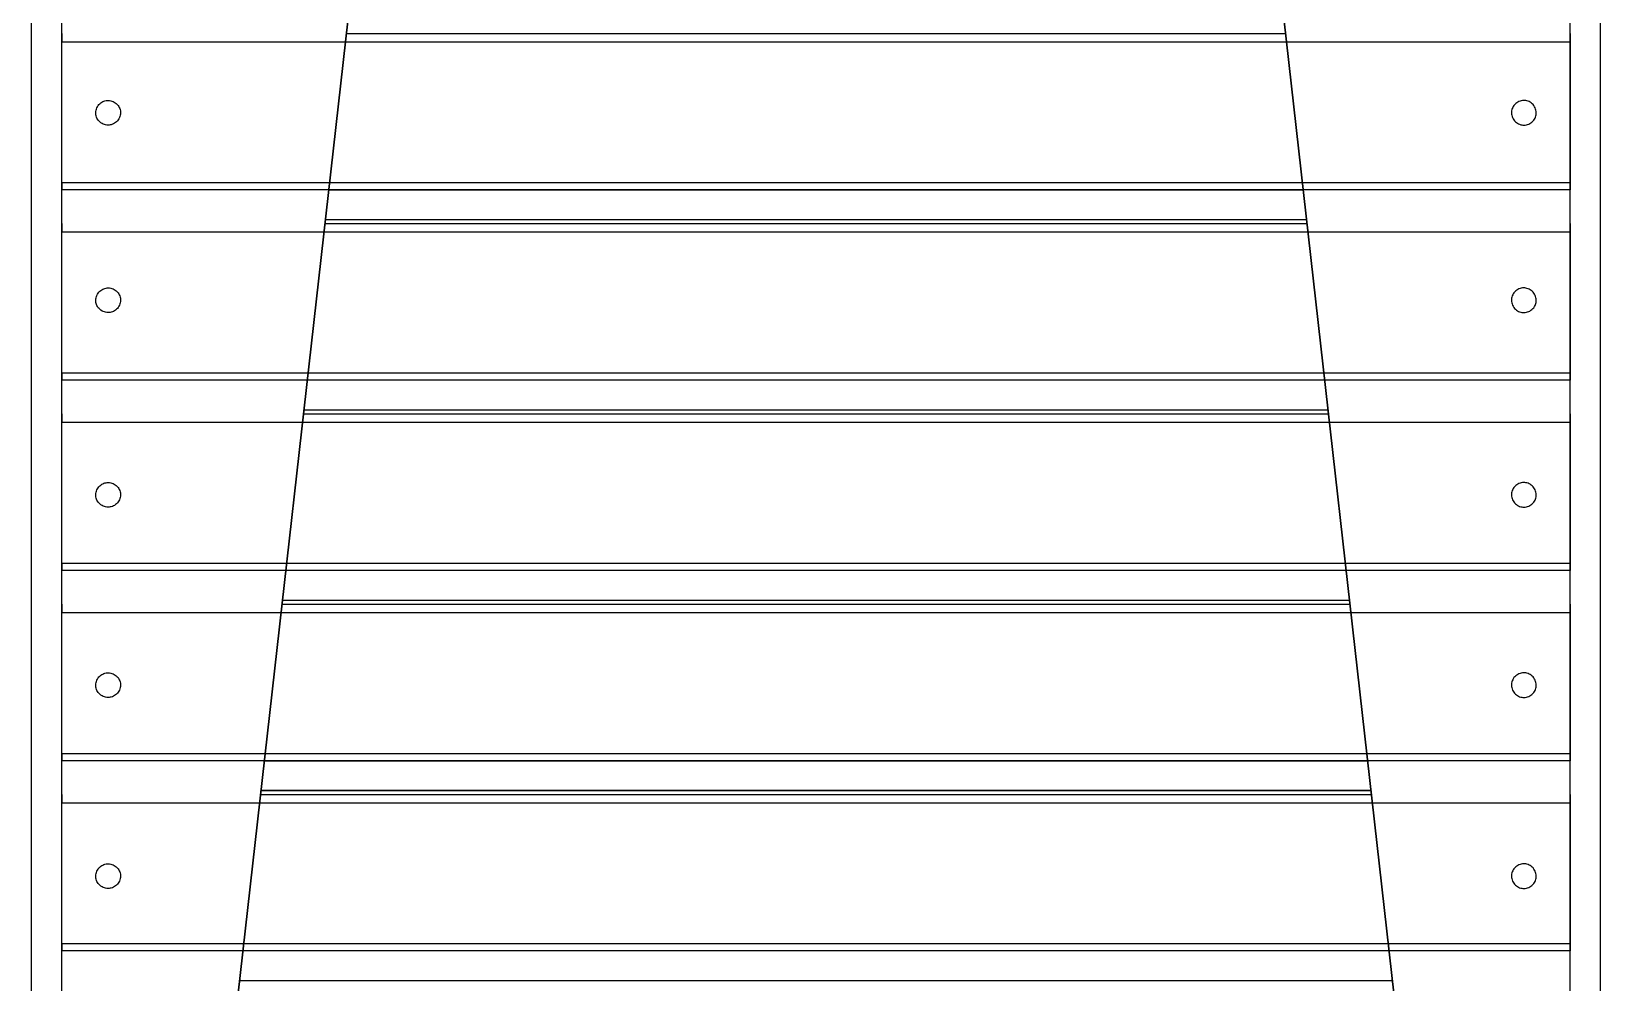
# Model space of a CAD drawing. Header units: millimetres. Extents: x 10366 to 28454, y 24552 to 29702.
# Drawn here: x 27373.8 to 27773.8, y 27792.8 to 28035.4 of the extents above; entities that cross this region are included whole.
import ezdxf

# ---------------------------------------------------------------- set-up
doc = ezdxf.new("R2010")
doc.units = ezdxf.units.MM
doc.header["$LTSCALE"] = 3
doc.layers.add('DomyÅ›lny', color=7, linetype='Continuous')

msp = doc.modelspace()

# ---------------------------------------------------------------- linework, layer by layer
at = {"layer": 'DomyÅ›lny'}
for p, q in [((27773.81, 27500.32), (27773.81, 28274.08)), ((27373.81, 27500.32), (27373.81, 28210.43)), ((27373.81, 27500.32), (27373.81, 28210.43)), ((27381.57, 27500.32), (27381.57, 28209.11)), ((27766.05, 27500.32), (27766.05, 28209.11)), ((27773.81, 27500.32), (27773.81, 28210.43)), ((27394.81, 27509.2), (27467.52, 28153.73)), ((27467.48, 28153.39), (27394.81, 27509.2)), ((27752.8, 27509.2), (27680.09, 28153.73)), ((27680.13, 28153.39), (27752.8, 27509.2)), ((27381.56, 27996.85), (27381.56, 28032.77)), ((27381.56, 28032.77), (27766.05, 28032.77)), ((27454.11, 28034.9), (27693.5, 28034.9)), ((27766.05, 28032.77), (27766.05, 27996.85)), ((27381.56, 27996.85), (27766.05, 27996.85)), ((27766.05, 27994.98), (27381.56, 27994.98)), ((27449.61, 27994.98), (27698, 27994.98)), ((27381.56, 27948.33), (27381.56, 27984.25)), ((27381.56, 27984.25), (27766.05, 27984.25)), ((27448.64, 27986.38), (27698.97, 27986.38)), ((27448.76, 27987.42), (27698.85, 27987.42)), ((27448.76, 27987.41), (27698.85, 27987.41)), ((27766.05, 27984.25), (27766.05, 27948.33)), ((27381.56, 27948.33), (27766.05, 27948.33)), ((27766.05, 27946.46), (27381.56, 27946.46)), ((27443.17, 27937.86), (27704.44, 27937.86)), ((27443.28, 27938.9), (27704.33, 27938.9)), ((27443.28, 27938.89), (27704.33, 27938.89)), ((27381.56, 27899.81), (27381.56, 27935.73)), ((27381.56, 27935.73), (27766.05, 27935.73)), ((27766.05, 27935.73), (27766.05, 27899.81)), ((27381.56, 27899.81), (27766.05, 27899.81)), ((27766.05, 27897.94), (27381.56, 27897.94)), ((27437.69, 27889.34), (27709.92, 27889.34)), ((27437.81, 27890.38), (27709.8, 27890.38)), ((27437.81, 27890.37), (27709.8, 27890.37)), ((27381.56, 27851.29), (27381.56, 27887.21)), ((27381.56, 27887.21), (27766.05, 27887.21)), ((27766.05, 27887.21), (27766.05, 27851.29)), ((27381.56, 27851.29), (27766.05, 27851.29)), ((27766.05, 27849.42), (27381.56, 27849.42)), ((27433.19, 27849.42), (27714.42, 27849.42)), ((27432.22, 27840.82), (27715.39, 27840.82)), ((27432.34, 27841.86), (27715.28, 27841.86)), ((27432.34, 27841.85), (27715.28, 27841.85)), ((27381.56, 27802.77), (27381.56, 27838.69)), ((27381.56, 27838.69), (27766.05, 27838.69)), ((27766.05, 27838.69), (27766.05, 27802.77)), ((27381.56, 27802.77), (27766.05, 27802.77)), ((27766.05, 27800.9), (27381.56, 27800.9)), ((27426.86, 27793.34), (27720.75, 27793.34)), ((27426.86, 27793.33), (27720.75, 27793.33))]:
    msp.add_line(p, q, dxfattribs=at)
for points in [[(27381.56, 28034.9, 0), (27381.56, 28034.87, 0), (27381.56, 28034.77, 0), (27381.56, 28034.34, 0), (27381.56, 28032.77, 0)], [(27766.05, 28034.9, 0), (27766.05, 28034.87, 0), (27766.05, 28034.77, 0), (27766.05, 28034.34, 0), (27766.05, 28032.77, 0)], [(27381.56, 27996.85, 0), (27381.56, 27995.46, 0), (27381.56, 27995.08, 0), (27381.56, 27994.99, 0), (27381.56, 27994.98, 0), (27381.56, 27994.98, 0), (27381.56, 27994.98, 0), (27381.56, 27994.98, 0), (27381.56, 27994.98, 0), (27381.56, 27994.98, 0), (27381.56, 27994.98, 0), (27381.56, 27994.98, 0), (27381.56, 27994.98, 0), (27381.56, 27994.98, 0), (27381.56, 27994.98, 0), (27381.56, 27994.98, 0), (27381.56, 27994.98, 0), (27381.56, 27994.98, 0), (27381.56, 27994.98, 0), (27381.56, 27994.98, 0), (27381.56, 27994.98, 0), (27381.56, 27994.98, 0), (27381.56, 27994.98, 0)], [(27766.05, 27996.85, 0), (27766.05, 27995.46, 0), (27766.05, 27995.08, 0), (27766.05, 27994.99, 0), (27766.05, 27994.98, 0), (27766.05, 27994.98, 0), (27766.05, 27994.98, 0), (27766.05, 27994.98, 0), (27766.05, 27994.98, 0), (27766.05, 27994.98, 0), (27766.05, 27994.98, 0), (27766.05, 27994.98, 0), (27766.05, 27994.98, 0), (27766.05, 27994.98, 0), (27766.05, 27994.98, 0), (27766.05, 27994.98, 0), (27766.05, 27994.98, 0), (27766.05, 27994.98, 0), (27766.05, 27994.98, 0), (27766.05, 27994.98, 0), (27766.05, 27994.98, 0), (27766.05, 27994.98, 0), (27766.05, 27994.98, 0)], [(27381.56, 27986.38, 0), (27381.56, 27986.35, 0), (27381.56, 27986.25, 0), (27381.56, 27985.82, 0), (27381.56, 27984.25, 0)], [(27766.05, 27986.38, 0), (27766.05, 27986.35, 0), (27766.05, 27986.25, 0), (27766.05, 27985.82, 0), (27766.05, 27984.25, 0)], [(27381.56, 27948.33, 0), (27381.56, 27946.94, 0), (27381.56, 27946.56, 0), (27381.56, 27946.47, 0), (27381.56, 27946.46, 0), (27381.56, 27946.46, 0), (27381.56, 27946.46, 0), (27381.56, 27946.46, 0), (27381.56, 27946.46, 0), (27381.56, 27946.46, 0), (27381.56, 27946.46, 0), (27381.56, 27946.46, 0), (27381.56, 27946.46, 0), (27381.56, 27946.46, 0), (27381.56, 27946.46, 0), (27381.56, 27946.46, 0), (27381.56, 27946.46, 0), (27381.56, 27946.46, 0), (27381.56, 27946.46, 0), (27381.56, 27946.46, 0), (27381.56, 27946.46, 0), (27381.56, 27946.46, 0), (27381.56, 27946.46, 0)], [(27766.05, 27948.33, 0), (27766.05, 27946.94, 0), (27766.05, 27946.56, 0), (27766.05, 27946.47, 0), (27766.05, 27946.46, 0), (27766.05, 27946.46, 0), (27766.05, 27946.46, 0), (27766.05, 27946.46, 0), (27766.05, 27946.46, 0), (27766.05, 27946.46, 0), (27766.05, 27946.46, 0), (27766.05, 27946.46, 0), (27766.05, 27946.46, 0), (27766.05, 27946.46, 0), (27766.05, 27946.46, 0), (27766.05, 27946.46, 0), (27766.05, 27946.46, 0), (27766.05, 27946.46, 0), (27766.05, 27946.46, 0), (27766.05, 27946.46, 0), (27766.05, 27946.46, 0), (27766.05, 27946.46, 0), (27766.05, 27946.46, 0)], [(27381.56, 27937.86, 0), (27381.56, 27937.83, 0), (27381.56, 27937.73, 0), (27381.56, 27937.3, 0), (27381.56, 27935.73, 0)], [(27766.05, 27937.86, 0), (27766.05, 27937.83, 0), (27766.05, 27937.73, 0), (27766.05, 27937.3, 0), (27766.05, 27935.73, 0)], [(27381.56, 27899.81, 0), (27381.56, 27898.42, 0), (27381.56, 27898.04, 0), (27381.56, 27897.95, 0), (27381.56, 27897.94, 0), (27381.56, 27897.94, 0), (27381.56, 27897.94, 0), (27381.56, 27897.94, 0), (27381.56, 27897.94, 0), (27381.56, 27897.94, 0), (27381.56, 27897.94, 0), (27381.56, 27897.94, 0), (27381.56, 27897.94, 0), (27381.56, 27897.94, 0), (27381.56, 27897.94, 0), (27381.56, 27897.94, 0), (27381.56, 27897.94, 0), (27381.56, 27897.94, 0), (27381.56, 27897.94, 0), (27381.56, 27897.94, 0), (27381.56, 27897.94, 0), (27381.56, 27897.94, 0), (27381.56, 27897.94, 0)], [(27766.05, 27899.81, 0), (27766.05, 27898.42, 0), (27766.05, 27898.04, 0), (27766.05, 27897.95, 0), (27766.05, 27897.94, 0), (27766.05, 27897.94, 0), (27766.05, 27897.94, 0), (27766.05, 27897.94, 0), (27766.05, 27897.94, 0), (27766.05, 27897.94, 0), (27766.05, 27897.94, 0), (27766.05, 27897.94, 0), (27766.05, 27897.94, 0), (27766.05, 27897.94, 0), (27766.05, 27897.94, 0), (27766.05, 27897.94, 0), (27766.05, 27897.94, 0), (27766.05, 27897.94, 0), (27766.05, 27897.94, 0), (27766.05, 27897.94, 0), (27766.05, 27897.94, 0), (27766.05, 27897.94, 0), (27766.05, 27897.94, 0)], [(27381.56, 27889.34, 0), (27381.56, 27889.31, 0), (27381.56, 27889.21, 0), (27381.56, 27888.78, 0), (27381.56, 27887.21, 0)], [(27766.05, 27889.34, 0), (27766.05, 27889.31, 0), (27766.05, 27889.21, 0), (27766.05, 27888.78, 0), (27766.05, 27887.21, 0)], [(27381.56, 27851.29, 0), (27381.56, 27849.9, 0), (27381.56, 27849.52, 0), (27381.56, 27849.43, 0), (27381.56, 27849.42, 0), (27381.56, 27849.42, 0), (27381.56, 27849.42, 0), (27381.56, 27849.42, 0), (27381.56, 27849.42, 0), (27381.56, 27849.42, 0), (27381.56, 27849.42, 0), (27381.56, 27849.42, 0), (27381.56, 27849.42, 0), (27381.56, 27849.42, 0), (27381.56, 27849.42, 0), (27381.56, 27849.42, 0), (27381.56, 27849.42, 0), (27381.56, 27849.42, 0), (27381.56, 27849.42, 0), (27381.56, 27849.42, 0), (27381.56, 27849.42, 0), (27381.56, 27849.42, 0), (27381.56, 27849.42, 0)], [(27766.05, 27851.29, 0), (27766.05, 27849.9, 0), (27766.05, 27849.52, 0), (27766.05, 27849.43, 0), (27766.05, 27849.42, 0), (27766.05, 27849.42, 0), (27766.05, 27849.42, 0), (27766.05, 27849.42, 0), (27766.05, 27849.42, 0), (27766.05, 27849.42, 0), (27766.05, 27849.42, 0), (27766.05, 27849.42, 0), (27766.05, 27849.42, 0), (27766.05, 27849.42, 0), (27766.05, 27849.42, 0), (27766.05, 27849.42, 0), (27766.05, 27849.42, 0), (27766.05, 27849.42, 0), (27766.05, 27849.42, 0), (27766.05, 27849.42, 0), (27766.05, 27849.42, 0), (27766.05, 27849.42, 0), (27766.05, 27849.42, 0)], [(27381.56, 27840.82, 0), (27381.56, 27840.79, 0), (27381.56, 27840.69, 0), (27381.56, 27840.26, 0), (27381.56, 27838.69, 0)], [(27766.05, 27840.82, 0), (27766.05, 27840.79, 0), (27766.05, 27840.69, 0), (27766.05, 27840.26, 0), (27766.05, 27838.69, 0)], [(27381.56, 27802.77, 0), (27381.56, 27801.38, 0), (27381.56, 27801, 0), (27381.56, 27800.91, 0), (27381.56, 27800.9, 0), (27381.56, 27800.9, 0), (27381.56, 27800.9, 0), (27381.56, 27800.9, 0), (27381.56, 27800.9, 0), (27381.56, 27800.9, 0), (27381.56, 27800.9, 0), (27381.56, 27800.9, 0), (27381.56, 27800.9, 0), (27381.56, 27800.9, 0), (27381.56, 27800.9, 0), (27381.56, 27800.9, 0), (27381.56, 27800.9, 0), (27381.56, 27800.9, 0), (27381.56, 27800.9, 0), (27381.56, 27800.9, 0), (27381.56, 27800.9, 0), (27381.56, 27800.9, 0), (27381.56, 27800.9, 0)], [(27766.05, 27802.77, 0), (27766.05, 27801.38, 0), (27766.05, 27801, 0), (27766.05, 27800.91, 0), (27766.05, 27800.9, 0), (27766.05, 27800.9, 0), (27766.05, 27800.9, 0), (27766.05, 27800.9, 0), (27766.05, 27800.9, 0), (27766.05, 27800.9, 0), (27766.05, 27800.9, 0), (27766.05, 27800.9, 0), (27766.05, 27800.9, 0), (27766.05, 27800.9, 0), (27766.05, 27800.9, 0), (27766.05, 27800.9, 0), (27766.05, 27800.9, 0), (27766.05, 27800.9, 0), (27766.05, 27800.9, 0), (27766.05, 27800.9, 0), (27766.05, 27800.9, 0), (27766.05, 27800.9, 0), (27766.05, 27800.9, 0)]]:
    msp.add_polyline3d(points, dxfattribs=at)
for points in [[(27390.27, 28014.13, 0), (27390.23, 28014.41, 0), (27390.22, 28014.7, 0), (27390.24, 28015, 0), (27390.29, 28015.31, 0), (27390.37, 28015.61, 0), (27390.48, 28015.91, 0), (27390.63, 28016.2, 0), (27390.8, 28016.47, 0), (27391, 28016.73, 0), (27391.23, 28016.96, 0), (27391.47, 28017.17, 0), (27391.73, 28017.34, 0), (27392.01, 28017.49, 0), (27392.28, 28017.61, 0), (27392.56, 28017.7, 0), (27392.84, 28017.76, 0), (27393.12, 28017.79, 0), (27393.41, 28017.8, 0), (27393.71, 28017.78, 0), (27394.02, 28017.74, 0), (27394.33, 28017.65, 0), (27394.63, 28017.54, 0), (27394.92, 28017.4, 0), (27395.19, 28017.22, 0), (27395.45, 28017.02, 0), (27395.68, 28016.8, 0), (27395.89, 28016.55, 0), (27396.06, 28016.29, 0), (27396.21, 28016.02, 0), (27396.33, 28015.74, 0), (27396.42, 28015.47, 0), (27396.48, 28015.19, 0), (27396.51, 28014.91, 0), (27396.52, 28014.62, 0), (27396.5, 28014.32, 0), (27396.45, 28014.01, 0), (27396.37, 28013.71, 0), (27396.26, 28013.41, 0), (27396.12, 28013.12, 0), (27395.94, 28012.84, 0), (27395.74, 28012.59, 0), (27395.52, 28012.36, 0), (27395.27, 28012.15, 0), (27395.01, 28011.97, 0), (27394.74, 28011.83, 0), (27394.46, 28011.71, 0), (27394.18, 28011.62, 0), (27393.9, 28011.56, 0), (27393.62, 28011.53, 0), (27393.33, 28011.52, 0), (27393.03, 28011.53, 0), (27392.72, 28011.58, 0), (27392.42, 28011.66, 0), (27392.12, 28011.78, 0), (27391.83, 28011.92, 0), (27391.55, 28012.09, 0), (27391.3, 28012.29, 0), (27391.06, 28012.52, 0), (27390.86, 28012.76, 0), (27390.68, 28013.03, 0), (27390.53, 28013.3, 0), (27390.42, 28013.57, 0), (27390.33, 28013.85, 0)], [(27757.34, 28014.13, 0), (27757.38, 28014.41, 0), (27757.39, 28014.7, 0), (27757.37, 28015, 0), (27757.32, 28015.31, 0), (27757.24, 28015.61, 0), (27757.13, 28015.91, 0), (27756.98, 28016.2, 0), (27756.81, 28016.47, 0), (27756.61, 28016.73, 0), (27756.38, 28016.96, 0), (27756.13, 28017.17, 0), (27755.87, 28017.34, 0), (27755.6, 28017.49, 0), (27755.32, 28017.61, 0), (27755.04, 28017.7, 0), (27754.77, 28017.76, 0), (27754.49, 28017.79, 0), (27754.19, 28017.8, 0), (27753.89, 28017.78, 0), (27753.59, 28017.74, 0), (27753.28, 28017.65, 0), (27752.98, 28017.54, 0), (27752.69, 28017.4, 0), (27752.42, 28017.22, 0), (27752.16, 28017.02, 0), (27751.93, 28016.8, 0), (27751.72, 28016.55, 0), (27751.55, 28016.29, 0), (27751.4, 28016.02, 0), (27751.28, 28015.74, 0), (27751.19, 28015.47, 0), (27751.13, 28015.19, 0), (27751.1, 28014.91, 0), (27751.09, 28014.62, 0), (27751.11, 28014.32, 0), (27751.15, 28014.01, 0), (27751.23, 28013.71, 0), (27751.35, 28013.41, 0), (27751.49, 28013.12, 0), (27751.67, 28012.84, 0), (27751.87, 28012.59, 0), (27752.09, 28012.36, 0), (27752.34, 28012.15, 0), (27752.6, 28011.97, 0), (27752.87, 28011.83, 0), (27753.15, 28011.71, 0), (27753.43, 28011.62, 0), (27753.7, 28011.56, 0), (27753.99, 28011.53, 0), (27754.28, 28011.52, 0), (27754.58, 28011.53, 0), (27754.89, 28011.58, 0), (27755.19, 28011.66, 0), (27755.49, 28011.78, 0), (27755.78, 28011.92, 0), (27756.06, 28012.09, 0), (27756.31, 28012.29, 0), (27756.54, 28012.52, 0), (27756.75, 28012.76, 0), (27756.93, 28013.03, 0), (27757.08, 28013.3, 0), (27757.19, 28013.57, 0), (27757.28, 28013.85, 0)], [(27390.27, 27966.31, 0), (27390.23, 27966.59, 0), (27390.22, 27966.88, 0), (27390.24, 27967.18, 0), (27390.29, 27967.49, 0), (27390.37, 27967.79, 0), (27390.48, 27968.09, 0), (27390.63, 27968.38, 0), (27390.8, 27968.66, 0), (27391, 27968.91, 0), (27391.23, 27969.14, 0), (27391.47, 27969.35, 0), (27391.73, 27969.53, 0), (27392.01, 27969.67, 0), (27392.28, 27969.79, 0), (27392.56, 27969.88, 0), (27392.84, 27969.94, 0), (27393.12, 27969.98, 0), (27393.41, 27969.98, 0), (27393.71, 27969.97, 0), (27394.02, 27969.92, 0), (27394.33, 27969.84, 0), (27394.63, 27969.73, 0), (27394.92, 27969.58, 0), (27395.19, 27969.41, 0), (27395.45, 27969.21, 0), (27395.68, 27968.98, 0), (27395.89, 27968.74, 0), (27396.06, 27968.48, 0), (27396.21, 27968.2, 0), (27396.33, 27967.93, 0), (27396.42, 27967.65, 0), (27396.48, 27967.37, 0), (27396.51, 27967.09, 0), (27396.52, 27966.8, 0), (27396.5, 27966.5, 0), (27396.45, 27966.19, 0), (27396.37, 27965.89, 0), (27396.26, 27965.59, 0), (27396.12, 27965.3, 0), (27395.94, 27965.03, 0), (27395.74, 27964.77, 0), (27395.52, 27964.54, 0), (27395.27, 27964.33, 0), (27395.01, 27964.16, 0), (27394.74, 27964.01, 0), (27394.46, 27963.89, 0), (27394.18, 27963.8, 0), (27393.9, 27963.74, 0), (27393.62, 27963.71, 0), (27393.33, 27963.7, 0), (27393.03, 27963.72, 0), (27392.72, 27963.77, 0), (27392.42, 27963.85, 0), (27392.12, 27963.96, 0), (27391.83, 27964.1, 0), (27391.55, 27964.28, 0), (27391.3, 27964.48, 0), (27391.06, 27964.7, 0), (27390.86, 27964.95, 0), (27390.68, 27965.21, 0), (27390.53, 27965.48, 0), (27390.42, 27965.76, 0), (27390.33, 27966.03, 0)], [(27757.34, 27966.31, 0), (27757.38, 27966.59, 0), (27757.39, 27966.88, 0), (27757.37, 27967.18, 0), (27757.32, 27967.49, 0), (27757.24, 27967.79, 0), (27757.13, 27968.09, 0), (27756.98, 27968.38, 0), (27756.81, 27968.66, 0), (27756.61, 27968.91, 0), (27756.38, 27969.14, 0), (27756.13, 27969.35, 0), (27755.87, 27969.53, 0), (27755.6, 27969.67, 0), (27755.32, 27969.79, 0), (27755.04, 27969.88, 0), (27754.77, 27969.94, 0), (27754.49, 27969.98, 0), (27754.19, 27969.98, 0), (27753.89, 27969.97, 0), (27753.59, 27969.92, 0), (27753.28, 27969.84, 0), (27752.98, 27969.73, 0), (27752.69, 27969.58, 0), (27752.42, 27969.41, 0), (27752.16, 27969.21, 0), (27751.93, 27968.98, 0), (27751.72, 27968.74, 0), (27751.55, 27968.48, 0), (27751.4, 27968.2, 0), (27751.28, 27967.93, 0), (27751.19, 27967.65, 0), (27751.13, 27967.37, 0), (27751.1, 27967.09, 0), (27751.09, 27966.8, 0), (27751.11, 27966.5, 0), (27751.15, 27966.19, 0), (27751.23, 27965.89, 0), (27751.35, 27965.59, 0), (27751.49, 27965.3, 0), (27751.67, 27965.03, 0), (27751.87, 27964.77, 0), (27752.09, 27964.54, 0), (27752.34, 27964.33, 0), (27752.6, 27964.16, 0), (27752.87, 27964.01, 0), (27753.15, 27963.89, 0), (27753.43, 27963.8, 0), (27753.7, 27963.74, 0), (27753.99, 27963.71, 0), (27754.28, 27963.7, 0), (27754.58, 27963.72, 0), (27754.89, 27963.77, 0), (27755.19, 27963.85, 0), (27755.49, 27963.96, 0), (27755.78, 27964.1, 0), (27756.06, 27964.28, 0), (27756.31, 27964.48, 0), (27756.54, 27964.7, 0), (27756.75, 27964.95, 0), (27756.93, 27965.21, 0), (27757.08, 27965.48, 0), (27757.19, 27965.76, 0), (27757.28, 27966.03, 0)], [(27390.27, 27916.69, 0), (27390.23, 27916.97, 0), (27390.22, 27917.26, 0), (27390.24, 27917.56, 0), (27390.29, 27917.86, 0), (27390.37, 27918.17, 0), (27390.48, 27918.47, 0), (27390.63, 27918.76, 0), (27390.8, 27919.03, 0), (27391, 27919.29, 0), (27391.23, 27919.52, 0), (27391.47, 27919.72, 0), (27391.73, 27919.9, 0), (27392.01, 27920.05, 0), (27392.28, 27920.17, 0), (27392.56, 27920.25, 0), (27392.84, 27920.31, 0), (27393.12, 27920.35, 0), (27393.41, 27920.36, 0), (27393.71, 27920.34, 0), (27394.02, 27920.29, 0), (27394.33, 27920.21, 0), (27394.63, 27920.1, 0), (27394.92, 27919.96, 0), (27395.19, 27919.78, 0), (27395.45, 27919.58, 0), (27395.68, 27919.36, 0), (27395.89, 27919.11, 0), (27396.06, 27918.85, 0), (27396.21, 27918.58, 0), (27396.33, 27918.3, 0), (27396.42, 27918.02, 0), (27396.48, 27917.75, 0), (27396.51, 27917.47, 0), (27396.52, 27917.17, 0), (27396.5, 27916.87, 0), (27396.45, 27916.57, 0), (27396.37, 27916.26, 0), (27396.26, 27915.96, 0), (27396.12, 27915.67, 0), (27395.94, 27915.4, 0), (27395.74, 27915.14, 0), (27395.52, 27914.91, 0), (27395.27, 27914.71, 0), (27395.01, 27914.53, 0), (27394.74, 27914.38, 0), (27394.46, 27914.27, 0), (27394.18, 27914.18, 0), (27393.9, 27914.12, 0), (27393.62, 27914.08, 0), (27393.33, 27914.07, 0), (27393.03, 27914.09, 0), (27392.72, 27914.14, 0), (27392.42, 27914.22, 0), (27392.12, 27914.33, 0), (27391.83, 27914.48, 0), (27391.55, 27914.65, 0), (27391.3, 27914.85, 0), (27391.06, 27915.08, 0), (27390.86, 27915.32, 0), (27390.68, 27915.58, 0), (27390.53, 27915.85, 0), (27390.42, 27916.13, 0), (27390.33, 27916.41, 0)], [(27757.34, 27916.69, 0), (27757.38, 27916.97, 0), (27757.39, 27917.26, 0), (27757.37, 27917.56, 0), (27757.32, 27917.86, 0), (27757.24, 27918.17, 0), (27757.13, 27918.47, 0), (27756.98, 27918.76, 0), (27756.81, 27919.03, 0), (27756.61, 27919.29, 0), (27756.38, 27919.52, 0), (27756.13, 27919.72, 0), (27755.87, 27919.9, 0), (27755.6, 27920.05, 0), (27755.32, 27920.17, 0), (27755.04, 27920.25, 0), (27754.77, 27920.31, 0), (27754.49, 27920.35, 0), (27754.19, 27920.36, 0), (27753.89, 27920.34, 0), (27753.59, 27920.29, 0), (27753.28, 27920.21, 0), (27752.98, 27920.1, 0), (27752.69, 27919.96, 0), (27752.42, 27919.78, 0), (27752.16, 27919.58, 0), (27751.93, 27919.36, 0), (27751.72, 27919.11, 0), (27751.55, 27918.85, 0), (27751.4, 27918.58, 0), (27751.28, 27918.3, 0), (27751.19, 27918.02, 0), (27751.13, 27917.75, 0), (27751.1, 27917.47, 0), (27751.09, 27917.17, 0), (27751.11, 27916.87, 0), (27751.15, 27916.57, 0), (27751.23, 27916.26, 0), (27751.35, 27915.96, 0), (27751.49, 27915.67, 0), (27751.67, 27915.4, 0), (27751.87, 27915.14, 0), (27752.09, 27914.91, 0), (27752.34, 27914.71, 0), (27752.6, 27914.53, 0), (27752.87, 27914.38, 0), (27753.15, 27914.27, 0), (27753.43, 27914.18, 0), (27753.7, 27914.12, 0), (27753.99, 27914.08, 0), (27754.28, 27914.07, 0), (27754.58, 27914.09, 0), (27754.89, 27914.14, 0), (27755.19, 27914.22, 0), (27755.49, 27914.33, 0), (27755.78, 27914.48, 0), (27756.06, 27914.65, 0), (27756.31, 27914.85, 0), (27756.54, 27915.08, 0), (27756.75, 27915.32, 0), (27756.93, 27915.58, 0), (27757.08, 27915.85, 0), (27757.19, 27916.13, 0), (27757.28, 27916.41, 0)], [(27390.27, 27868.16, 0), (27390.23, 27868.44, 0), (27390.22, 27868.73, 0), (27390.24, 27869.03, 0), (27390.29, 27869.34, 0), (27390.37, 27869.64, 0), (27390.48, 27869.94, 0), (27390.63, 27870.23, 0), (27390.8, 27870.51, 0), (27391, 27870.76, 0), (27391.23, 27870.99, 0), (27391.47, 27871.2, 0), (27391.73, 27871.38, 0), (27392.01, 27871.52, 0), (27392.28, 27871.64, 0), (27392.56, 27871.73, 0), (27392.84, 27871.79, 0), (27393.12, 27871.83, 0), (27393.41, 27871.83, 0), (27393.71, 27871.82, 0), (27394.02, 27871.77, 0), (27394.33, 27871.69, 0), (27394.63, 27871.58, 0), (27394.92, 27871.43, 0), (27395.19, 27871.26, 0), (27395.45, 27871.06, 0), (27395.68, 27870.83, 0), (27395.89, 27870.59, 0), (27396.06, 27870.33, 0), (27396.21, 27870.05, 0), (27396.33, 27869.78, 0), (27396.42, 27869.5, 0), (27396.48, 27869.22, 0), (27396.51, 27868.94, 0), (27396.52, 27868.65, 0), (27396.5, 27868.35, 0), (27396.45, 27868.04, 0), (27396.37, 27867.74, 0), (27396.26, 27867.44, 0), (27396.12, 27867.15, 0), (27395.94, 27866.88, 0), (27395.74, 27866.62, 0), (27395.52, 27866.39, 0), (27395.27, 27866.18, 0), (27395.01, 27866.01, 0), (27394.74, 27865.86, 0), (27394.46, 27865.74, 0), (27394.18, 27865.65, 0), (27393.9, 27865.59, 0), (27393.62, 27865.56, 0), (27393.33, 27865.55, 0), (27393.03, 27865.57, 0), (27392.72, 27865.62, 0), (27392.42, 27865.7, 0), (27392.12, 27865.81, 0), (27391.83, 27865.95, 0), (27391.55, 27866.13, 0), (27391.3, 27866.33, 0), (27391.06, 27866.55, 0), (27390.86, 27866.8, 0), (27390.68, 27867.06, 0), (27390.53, 27867.33, 0), (27390.42, 27867.61, 0), (27390.33, 27867.89, 0)], [(27757.34, 27868.16, 0), (27757.38, 27868.44, 0), (27757.39, 27868.73, 0), (27757.37, 27869.03, 0), (27757.32, 27869.34, 0), (27757.24, 27869.64, 0), (27757.13, 27869.94, 0), (27756.98, 27870.23, 0), (27756.81, 27870.51, 0), (27756.61, 27870.76, 0), (27756.38, 27870.99, 0), (27756.13, 27871.2, 0), (27755.87, 27871.38, 0), (27755.6, 27871.52, 0), (27755.32, 27871.64, 0), (27755.04, 27871.73, 0), (27754.77, 27871.79, 0), (27754.49, 27871.83, 0), (27754.19, 27871.83, 0), (27753.89, 27871.82, 0), (27753.59, 27871.77, 0), (27753.28, 27871.69, 0), (27752.98, 27871.58, 0), (27752.69, 27871.43, 0), (27752.42, 27871.26, 0), (27752.16, 27871.06, 0), (27751.93, 27870.83, 0), (27751.72, 27870.59, 0), (27751.55, 27870.33, 0), (27751.4, 27870.05, 0), (27751.28, 27869.78, 0), (27751.19, 27869.5, 0), (27751.13, 27869.22, 0), (27751.1, 27868.94, 0), (27751.09, 27868.65, 0), (27751.11, 27868.35, 0), (27751.15, 27868.04, 0), (27751.23, 27867.74, 0), (27751.35, 27867.44, 0), (27751.49, 27867.15, 0), (27751.67, 27866.88, 0), (27751.87, 27866.62, 0), (27752.09, 27866.39, 0), (27752.34, 27866.18, 0), (27752.6, 27866.01, 0), (27752.87, 27865.86, 0), (27753.15, 27865.74, 0), (27753.43, 27865.65, 0), (27753.7, 27865.59, 0), (27753.99, 27865.56, 0), (27754.28, 27865.55, 0), (27754.58, 27865.57, 0), (27754.89, 27865.62, 0), (27755.19, 27865.7, 0), (27755.49, 27865.81, 0), (27755.78, 27865.95, 0), (27756.06, 27866.13, 0), (27756.31, 27866.33, 0), (27756.54, 27866.55, 0), (27756.75, 27866.8, 0), (27756.93, 27867.06, 0), (27757.08, 27867.33, 0), (27757.19, 27867.61, 0), (27757.28, 27867.89, 0)], [(27390.27, 27819.45, 0), (27390.23, 27819.73, 0), (27390.22, 27820.02, 0), (27390.24, 27820.32, 0), (27390.29, 27820.63, 0), (27390.37, 27820.93, 0), (27390.48, 27821.23, 0), (27390.63, 27821.52, 0), (27390.8, 27821.79, 0), (27391, 27822.05, 0), (27391.23, 27822.28, 0), (27391.47, 27822.49, 0), (27391.73, 27822.66, 0), (27392.01, 27822.81, 0), (27392.28, 27822.93, 0), (27392.56, 27823.02, 0), (27392.84, 27823.08, 0), (27393.12, 27823.11, 0), (27393.41, 27823.12, 0), (27393.71, 27823.1, 0), (27394.02, 27823.05, 0), (27394.33, 27822.97, 0), (27394.63, 27822.86, 0), (27394.92, 27822.72, 0), (27395.19, 27822.54, 0), (27395.45, 27822.34, 0), (27395.68, 27822.12, 0), (27395.89, 27821.87, 0), (27396.06, 27821.61, 0), (27396.21, 27821.34, 0), (27396.33, 27821.06, 0), (27396.42, 27820.78, 0), (27396.48, 27820.51, 0), (27396.51, 27820.23, 0), (27396.52, 27819.94, 0), (27396.5, 27819.64, 0), (27396.45, 27819.33, 0), (27396.37, 27819.03, 0), (27396.26, 27818.73, 0), (27396.12, 27818.44, 0), (27395.94, 27818.16, 0), (27395.74, 27817.91, 0), (27395.52, 27817.67, 0), (27395.27, 27817.47, 0), (27395.01, 27817.29, 0), (27394.74, 27817.15, 0), (27394.46, 27817.03, 0), (27394.18, 27816.94, 0), (27393.9, 27816.88, 0), (27393.62, 27816.84, 0), (27393.33, 27816.83, 0), (27393.03, 27816.85, 0), (27392.72, 27816.9, 0), (27392.42, 27816.98, 0), (27392.12, 27817.09, 0), (27391.83, 27817.24, 0), (27391.55, 27817.41, 0), (27391.3, 27817.61, 0), (27391.06, 27817.84, 0), (27390.86, 27818.08, 0), (27390.68, 27818.34, 0), (27390.53, 27818.62, 0), (27390.42, 27818.89, 0), (27390.33, 27819.17, 0)], [(27757.34, 27819.45, 0), (27757.38, 27819.73, 0), (27757.39, 27820.02, 0), (27757.37, 27820.32, 0), (27757.32, 27820.63, 0), (27757.24, 27820.93, 0), (27757.13, 27821.23, 0), (27756.98, 27821.52, 0), (27756.81, 27821.79, 0), (27756.61, 27822.05, 0), (27756.38, 27822.28, 0), (27756.13, 27822.49, 0), (27755.87, 27822.66, 0), (27755.6, 27822.81, 0), (27755.32, 27822.93, 0), (27755.04, 27823.02, 0), (27754.77, 27823.08, 0), (27754.49, 27823.11, 0), (27754.19, 27823.12, 0), (27753.89, 27823.1, 0), (27753.59, 27823.05, 0), (27753.28, 27822.97, 0), (27752.98, 27822.86, 0), (27752.69, 27822.72, 0), (27752.42, 27822.54, 0), (27752.16, 27822.34, 0), (27751.93, 27822.12, 0), (27751.72, 27821.87, 0), (27751.55, 27821.61, 0), (27751.4, 27821.34, 0), (27751.28, 27821.06, 0), (27751.19, 27820.78, 0), (27751.13, 27820.51, 0), (27751.1, 27820.23, 0), (27751.09, 27819.94, 0), (27751.11, 27819.64, 0), (27751.15, 27819.33, 0), (27751.23, 27819.03, 0), (27751.35, 27818.73, 0), (27751.49, 27818.44, 0), (27751.67, 27818.16, 0), (27751.87, 27817.91, 0), (27752.09, 27817.67, 0), (27752.34, 27817.47, 0), (27752.6, 27817.29, 0), (27752.87, 27817.15, 0), (27753.15, 27817.03, 0), (27753.43, 27816.94, 0), (27753.7, 27816.88, 0), (27753.99, 27816.84, 0), (27754.28, 27816.83, 0), (27754.58, 27816.85, 0), (27754.89, 27816.9, 0), (27755.19, 27816.98, 0), (27755.49, 27817.09, 0), (27755.78, 27817.24, 0), (27756.06, 27817.41, 0), (27756.31, 27817.61, 0), (27756.54, 27817.84, 0), (27756.75, 27818.08, 0), (27756.93, 27818.34, 0), (27757.08, 27818.62, 0), (27757.19, 27818.89, 0), (27757.28, 27819.17, 0)]]:
    msp.add_polyline3d(points, close=True, dxfattribs=at)

doc.saveas('drawing.dxf')
